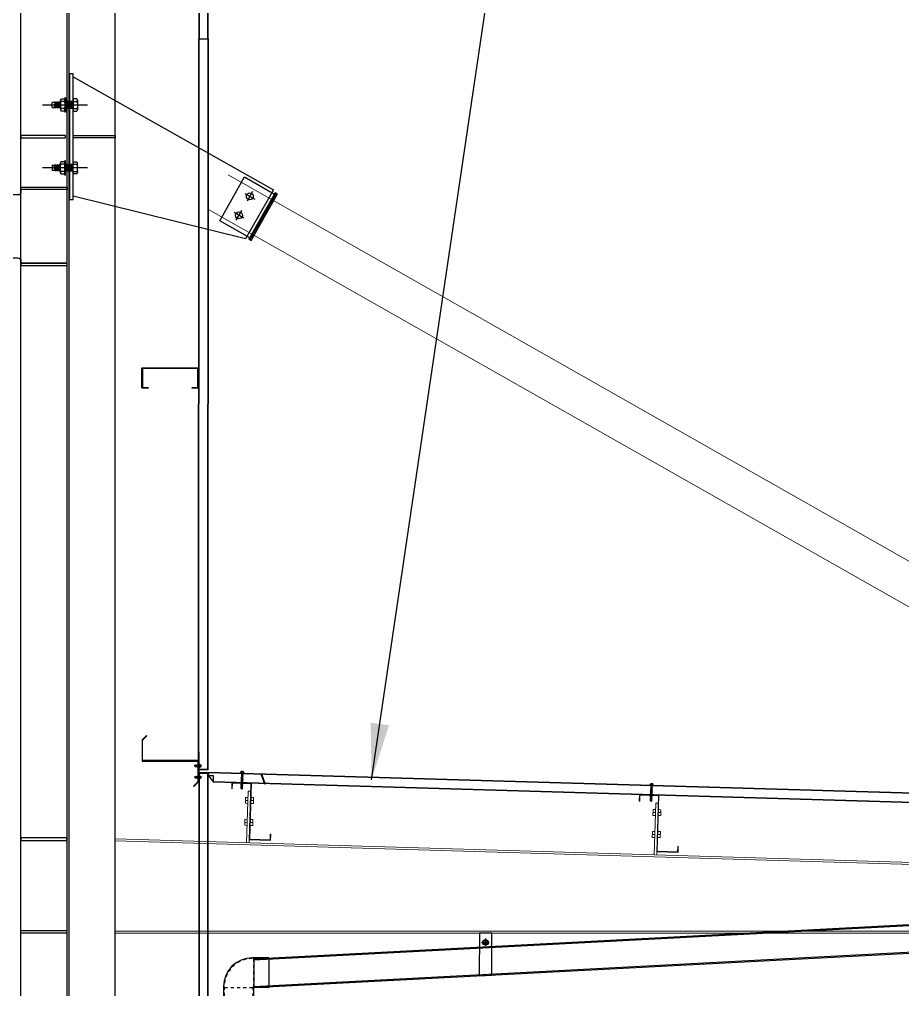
# Model space of a CAD drawing. Header units: inches. Extents: x 315041 to 662841, y -45540 to -35018.
# Drawn here: x 331286.73 to 331314.85, y -36433.68 to -36402.79 of the extents above; entities that cross this region are included whole.
import ezdxf

# ---------------------------------------------------------------- set-up
doc = ezdxf.new("R2010")
doc.units = ezdxf.units.IN
doc.header["$MEASUREMENT"] = 0
doc.linetypes.add('HIDDEN', pattern=[0.375, 0.25, -0.125])
doc.linetypes.add('XKITLINE00', pattern=[0])
for name, color, linetype in [('2NET-VE', 8, 'Continuous'), ('3', 3, 'Continuous'), ('4', 4, 'Continuous'), ('7', 7, 'Continuous'), ('8', 8, 'Continuous'), ('DOWNPOUT', 52, 'Continuous'), ('flashing', 6, 'Continuous'), ('ROOFING', 4, 'Continuous'), ('STRUCTURE', 1, 'Continuous')]:
    doc.layers.add(name, color=color, linetype=linetype)
doc.layers.add('Bolt', color=7, linetype='Continuous', lineweight=0)
doc.layers.add('PART', color=20, linetype='Continuous', lineweight=9)
doc.styles.add('ST1H', font='vnshxh.shx', dxfattribs={"width": 0.7})
doc.dimstyles.new('3', dxfattribs={"dimtxt": 3.5, "dimasz": 1.8, "dimexe": 1, "dimexo": 0, "dimgap": 1, "dimtad": 1, "dimdec": 0, "dimlfac": 3, "dimzin": 0, "dimdsep": 46, "dimtxsty": 'ST1H', "dimblk": 'OBLIQUE', "dimcen": 1, "dimdle": 1, "dimclrd": 8, "dimclre": 8, "dimclrt": 3, "dimadec": 0, "dimazin": 0, "dimtfac": 1, "dimtdec": 0, "dimtix": 1, "dimtofl": 0, "dimtmove": 1, "dimatfit": 3, "dimfxl": 0.18, "dimtolj": 1, "dimtzin": 0, "dimlwd": -1, "dimlwe": -1, "dimarcsym": 1})

# ---------------------------------------------------------------- blocks, each defined once
blk = doc.blocks.new('*U166')
at = {"color": 9, "const_width": 22}
blk.add_lwpolyline([(0, 0), (23.2, 0)], dxfattribs=at)
at = {"layer": '2NET-VE', "color": 8, "linetype": 'Continuous', "ltscale": 0.5}
for p, q in [((0, 10.4), (23.2, 10.4)), ((40, 9.2), (40, 9.2)), ((0, -10.4), (23.2, -10.4)), ((40, -9.2), (40, -9.2))]:
    blk.add_line(p, q, dxfattribs=at)
at = {"layer": '7', "color": 8, "linetype": 'Continuous'}
for p, q in [((38.8, 8), (40.3, 9.6)), ((39.3, -8), (41.2, 8)), ((40.3, 9.6), (41.2, 8)), ((41.2, 8), (42.7, 9.6)), ((41.7, -8), (43.6, 8)), ((42.7, 9.6), (43.6, 8)), ((43.6, 8), (45.1, 9.6)), ((44.2, -8), (46, 8)), ((45.1, 9.6), (46, 8)), ((46, 8), (47.6, 9.6)), ((46.6, -8), (48.5, 8)), ((47.6, 9.6), (48.5, 8)), ((48.5, 8), (50, 9.6)), ((49, -8), (50.9, 8)), ((49, -8), (50.9, 8)), ((50, 9.6), (50.9, 8)), ((50.9, 8), (52.4, 9.6)), ((51.4, -8), (53.3, 8)), ((52.4, 9.6), (53.3, 8)), ((53.3, 8), (54.8, 9.6)), ((53.8, -8), (55.7, 8)), ((53.8, -8), (55.7, 8)), ((53.8, -8), (55.7, 8)), ((54.8, 9.6), (55.7, 8)), ((55.7, 8), (57.2, 9.6)), ((56.2, -8), (58.1, 8)), ((57.2, 9.6), (58.1, 8)), ((63.7, 8), (58.1, 8)), ((63.7, 8), (63.7, -8)), ((39, -8), (38.5, -8)), ((39.3, -8), (38.8, -8)), ((39.3, -8), (40.2, -9.6)), ((40.2, -9.6), (41.7, -8)), ((41.7, -8), (42.6, -9.6)), ((42.6, -9.6), (44.2, -8)), ((44.2, -8), (45.1, -9.6)), ((45.1, -9.6), (46.6, -8)), ((46.6, -8), (47.5, -9.6)), ((47.5, -9.6), (49, -8)), ((49, -8), (49.9, -9.6)), ((49.9, -9.6), (51.4, -8)), ((51.4, -8), (52.3, -9.6)), ((52.3, -9.6), (53.8, -8)), ((53.8, -8), (54.7, -9.6)), ((54.7, -9.6), (56.2, -8)), ((56.2, -8), (63.7, -8))]:
    blk.add_line(p, q, dxfattribs=at)
at = {"layer": '8', "color": 8, "linetype": 'Continuous', "ltscale": 10}
blk.add_line((-43.5, 0), (93.3, 0), dxfattribs=at)
at = {"layer": '8', "color": 8, "linetype": 'Continuous'}
for p, q in [((-12.8, 11), (-12.8, 14.8)), ((-12.8, -14.8), (-12.8, 14.8)), ((-1.2, 18.7), (-11.6, 18.7)), ((-1.7, 11), (-11.1, 11)), ((0, 11), (0, 14.8)), ((0, -14.8), (0, 14.8)), ((23.2, -21.9), (23.2, 21.9)), ((23.2, 21.9), (25.7, 21.9)), ((25.7, -21.9), (25.7, 21.9)), ((25.7, 11), (25.7, 14.8)), ((25.7, -14.8), (25.7, 14.8)), ((26.8, 18.7), (37.3, 18.7)), ((27.4, 11), (36.7, 11)), ((38.5, 11), (38.5, 14.8)), ((38.5, -14.8), (38.5, 14.8)), ((-12.8, -11), (-12.8, -14.8)), ((-11.6, -18.7), (-1.2, -18.7)), ((-1.7, -11), (-11.1, -11)), ((0, -11), (0, -14.8)), ((23.2, -21.9), (25.7, -21.9)), ((25.7, -11), (25.7, -14.8)), ((37.3, -18.7), (26.8, -18.7)), ((27.4, -11), (36.7, -11)), ((38.5, -11), (38.5, -14.8))]:
    blk.add_line(p, q, dxfattribs=at)
for centre, radius, start, end in [((-5.8, 14.8), 6.98, 146.602, 180), ((-7.7, 14.8), 5.12, 180, 228.5476), ((-7.7, 7.1), 5.12, 131.4524, 180), ((-5.1, 14.8), 5.12, 311.4524, 0), ((-5.1, 7.1), 5.12, 0, 48.5476), ((-7, 14.8), 6.98, 0, 33.398), ((32.7, 14.8), 6.98, 146.602, 180), ((30.8, 14.8), 5.12, 180, 228.5476), ((30.8, 7.1), 5.12, 131.4524, 180), ((33.4, 14.8), 5.12, 311.4524, 0), ((33.4, 7.1), 5.12, 0, 48.5476), ((31.5, 14.8), 6.98, 0, 33.398), ((-7.7, -7.1), 5.12, 180, 228.5476), ((-7.7, -14.8), 5.12, 131.4524, 180), ((-5.8, -14.8), 6.98, 180, 213.398), ((-5.1, -7.1), 5.12, 311.4524, 0), ((-5.1, -14.8), 5.12, 0, 48.5476), ((-7, -14.8), 6.98, 326.602, 0), ((30.8, -7.1), 5.12, 180, 228.5476), ((30.8, -14.8), 5.12, 131.4524, 180), ((32.7, -14.8), 6.98, 180, 213.398), ((33.4, -7.1), 5.12, 311.4524, 0), ((33.4, -14.8), 5.12, 0, 48.5476), ((31.5, -14.8), 6.98, 326.602, 0)]:
    blk.add_arc(centre, radius, start, end, dxfattribs=at)
blk = doc.blocks.new('*U167')
at = {"color": 9, "const_width": 22}
blk.add_lwpolyline([(0, 0), (23.2, 0)], dxfattribs=at)
at = {"layer": '2NET-VE', "color": 8, "linetype": 'Continuous', "ltscale": 0.5}
for p, q in [((0, 10.4), (23.2, 10.4)), ((40, 9.2), (40, 9.2)), ((0, -10.4), (23.2, -10.4)), ((40, -9.2), (40, -9.2))]:
    blk.add_line(p, q, dxfattribs=at)
at = {"layer": '7', "color": 8, "linetype": 'Continuous'}
for p, q in [((38.8, 8), (40.3, 9.6)), ((39.3, -8), (41.2, 8)), ((40.3, 9.6), (41.2, 8)), ((41.2, 8), (42.7, 9.6)), ((41.7, -8), (43.6, 8)), ((42.7, 9.6), (43.6, 8)), ((43.6, 8), (45.1, 9.6)), ((44.2, -8), (46, 8)), ((45.1, 9.6), (46, 8)), ((46, 8), (47.6, 9.6)), ((46.6, -8), (48.5, 8)), ((47.6, 9.6), (48.5, 8)), ((48.5, 8), (50, 9.6)), ((49, -8), (50.9, 8)), ((49, -8), (50.9, 8)), ((50, 9.6), (50.9, 8)), ((50.9, 8), (52.4, 9.6)), ((51.4, -8), (53.3, 8)), ((52.4, 9.6), (53.3, 8)), ((53.3, 8), (54.8, 9.6)), ((53.8, -8), (55.7, 8)), ((53.8, -8), (55.7, 8)), ((53.8, -8), (55.7, 8)), ((54.8, 9.6), (55.7, 8)), ((55.7, 8), (57.2, 9.6)), ((56.2, -8), (58.1, 8)), ((57.2, 9.6), (58.1, 8)), ((63.7, 8), (58.1, 8)), ((63.7, 8), (63.7, -8)), ((39, -8), (38.5, -8)), ((39.3, -8), (38.8, -8)), ((39.3, -8), (40.2, -9.6)), ((40.2, -9.6), (41.7, -8)), ((41.7, -8), (42.6, -9.6)), ((42.6, -9.6), (44.2, -8)), ((44.2, -8), (45.1, -9.6)), ((45.1, -9.6), (46.6, -8)), ((46.6, -8), (47.5, -9.6)), ((47.5, -9.6), (49, -8)), ((49, -8), (49.9, -9.6)), ((49.9, -9.6), (51.4, -8)), ((51.4, -8), (52.3, -9.6)), ((52.3, -9.6), (53.8, -8)), ((53.8, -8), (54.7, -9.6)), ((54.7, -9.6), (56.2, -8)), ((56.2, -8), (63.7, -8))]:
    blk.add_line(p, q, dxfattribs=at)
at = {"layer": '8', "color": 8, "linetype": 'Continuous', "ltscale": 10}
blk.add_line((-43.5, 0), (93.3, 0), dxfattribs=at)
at = {"layer": '8', "color": 8, "linetype": 'Continuous'}
for p, q in [((-12.8, 11), (-12.8, 14.8)), ((-12.8, -14.8), (-12.8, 14.8)), ((-1.2, 18.7), (-11.6, 18.7)), ((-1.7, 11), (-11.1, 11)), ((0, 11), (0, 14.8)), ((0, -14.8), (0, 14.8)), ((23.2, -21.9), (23.2, 21.9)), ((23.2, 21.9), (25.7, 21.9)), ((25.7, -21.9), (25.7, 21.9)), ((25.7, 11), (25.7, 14.8)), ((25.7, -14.8), (25.7, 14.8)), ((26.8, 18.7), (37.3, 18.7)), ((27.4, 11), (36.7, 11)), ((38.5, 11), (38.5, 14.8)), ((38.5, -14.8), (38.5, 14.8)), ((-12.8, -11), (-12.8, -14.8)), ((-11.6, -18.7), (-1.2, -18.7)), ((-1.7, -11), (-11.1, -11)), ((0, -11), (0, -14.8)), ((23.2, -21.9), (25.7, -21.9)), ((25.7, -11), (25.7, -14.8)), ((37.3, -18.7), (26.8, -18.7)), ((27.4, -11), (36.7, -11)), ((38.5, -11), (38.5, -14.8))]:
    blk.add_line(p, q, dxfattribs=at)
for centre, radius, start, end in [((-5.8, 14.8), 6.98, 146.602, 180), ((-7.7, 14.8), 5.12, 180, 228.5476), ((-7.7, 7.1), 5.12, 131.4524, 180), ((-5.1, 14.8), 5.12, 311.4524, 0), ((-5.1, 7.1), 5.12, 0, 48.5476), ((-7, 14.8), 6.98, 0, 33.398), ((32.7, 14.8), 6.98, 146.602, 180), ((30.8, 14.8), 5.12, 180, 228.5476), ((30.8, 7.1), 5.12, 131.4524, 180), ((33.4, 14.8), 5.12, 311.4524, 0), ((33.4, 7.1), 5.12, 0, 48.5476), ((31.5, 14.8), 6.98, 0, 33.398), ((-7.7, -7.1), 5.12, 180, 228.5476), ((-7.7, -14.8), 5.12, 131.4524, 180), ((-5.8, -14.8), 6.98, 180, 213.398), ((-5.1, -7.1), 5.12, 311.4524, 0), ((-5.1, -14.8), 5.12, 0, 48.5476), ((-7, -14.8), 6.98, 326.602, 0), ((30.8, -7.1), 5.12, 180, 228.5476), ((30.8, -14.8), 5.12, 131.4524, 180), ((32.7, -14.8), 6.98, 180, 213.398), ((33.4, -7.1), 5.12, 311.4524, 0), ((33.4, -14.8), 5.12, 0, 48.5476), ((31.5, -14.8), 6.98, 326.602, 0)]:
    blk.add_arc(centre, radius, start, end, dxfattribs=at)
blk = doc.blocks.new('11')
at = {"color": 9, "linetype": 'XKITLINE00', "lineweight": 0}
for p, q in [((1478.094, 219.129), (1508.937, 236.631)), ((1478.721, 218.025), (1509.564, 235.526)), ((1477.807, 219.272), (1476.663, 218.622)), ((1476.986, 218.691), (1477.943, 219.234)), ((1477.856, 219.185), (1477.807, 219.272)), ((1477.988, 219.317), (1477.918, 219.277)), ((1477.918, 219.277), (1478.757, 217.799)), ((1477.988, 219.317), (1478.827, 217.838)), ((1477.514, 218.572), (1477.601, 218.722)), ((1477.601, 218.722), (1477.775, 218.721)), ((1476.663, 218.622), (1475.169, 214.476)), ((1477.776, 217.3), (1476.986, 218.691)), ((1477.599, 218.422), (1477.514, 218.572)), ((1477.772, 218.421), (1477.599, 218.422)), ((1477.86, 218.57), (1477.772, 218.421)), ((1477.775, 218.721), (1477.86, 218.57)), ((1477.859, 217.964), (1477.947, 218.113)), ((1477.947, 218.113), (1478.12, 218.112)), ((1478.12, 218.112), (1478.206, 217.961)), ((1477.776, 217.3), (1478.733, 217.842)), ((1477.945, 217.813), (1477.859, 217.964)), ((1478.118, 217.812), (1477.945, 217.813)), ((1478.206, 217.961), (1478.118, 217.812)), ((1478.695, 217.706), (1478.646, 217.793)), ((1478.827, 217.838), (1478.757, 217.799)), ((1478.965, 214.588), (1478.695, 217.706)), ((1508.218, 216.982), (1508.298, 216.984)), ((1508.298, 216.984), (1508.347, 215.335)), ((1495.223, 216.597), (1495.303, 216.6)), ((1495.303, 216.6), (1495.352, 214.95)), ((1475.822, 216.275), (1478.811, 216.36)), ((1475.822, 216.275), (1475.824, 216.215)), ((1475.824, 216.215), (1478.813, 216.3)), ((1475.824, 216.214), (1476.985, 216.247)), ((1476.985, 216.248), (1477.045, 216.25)), ((1477.044, 214.531), (1476.985, 216.248)), ((1477.045, 216.249), (1478.813, 216.3)), ((1477.045, 216.25), (1477.104, 214.533)), ((1478.813, 216.3), (1478.811, 216.36)), ((1482.229, 216.212), (1482.309, 216.215)), ((1482.309, 216.215), (1482.358, 214.565)), ((1464.987, 215.702), (1465.067, 215.704)), ((1465.067, 215.704), (1465.115, 214.055)), ((1469.14, 215.825), (1469.06, 215.822)), ((1469.06, 215.822), (1469.109, 214.173)), ((1461.748, 213.955), (1512.539, 215.459)), ((1512.539, 215.399), (1461.749, 213.895)), ((1508.267, 215.333), (1508.264, 215.433)), ((1512.539, 215.459), (1512.539, 212.455)), ((1495.272, 214.948), (1495.269, 215.048)), ((1475.065, 214.473), (1479.064, 214.591)), ((1475.065, 214.473), (1475.069, 214.353)), ((1475.069, 214.353), (1479.067, 214.471)), ((1477.104, 214.533), (1477.044, 214.531)), ((1479.064, 214.591), (1479.067, 214.471)), ((1482.278, 214.563), (1482.275, 214.663)), ((1465.036, 214.052), (1465.033, 214.152)), ((1469.189, 214.175), (1469.186, 214.275)), ((1477.104, 214.315), (1477.044, 214.315)), ((1477.044, 214.315), (1477.044, 212.535)), ((1477.104, 214.315), (1477.104, 212.535)), ((1461.669, 212.455), (1461.669, 213.955)), ((1461.749, 212.455), (1461.749, 213.955)), ((1460.019, 213.198), (1460.019, 213.118)), ((1461.569, 213.198), (1461.669, 213.198)), ((1460.019, 213.118), (1461.669, 213.118)), ((1477.104, 212.535), (1477.044, 212.535)), ((1461.749, 212.515), (1512.539, 212.515)), ((1512.539, 212.455), (1461.749, 212.455))]:
    blk.add_line(p, q, dxfattribs=at)
at = {"color": 8}
for p, q in [((1461.669, 213.955), (1461.749, 213.955)), ((1461.749, 213.895), (1461.748, 213.955)), ((1461.669, 212.455), (1461.749, 212.455)), ((1461.749, 212.455), (1461.749, 212.515))]:
    blk.add_line(p, q, dxfattribs=at)
at = {"layer": 'Bolt', "linetype": 'XKITLINE00', "lineweight": 0}
for p, q in [((1508.129, 216.774), (1508.209, 216.777)), ((1508.134, 216.584), (1508.129, 216.774)), ((1508.132, 216.679), (1508.212, 216.682)), ((1508.134, 216.584), (1508.214, 216.587)), ((1508.304, 216.78), (1508.384, 216.782)), ((1508.307, 216.685), (1508.387, 216.687)), ((1508.309, 216.59), (1508.389, 216.592)), ((1508.384, 216.782), (1508.389, 216.592)), ((1495.135, 216.389), (1495.214, 216.392)), ((1495.14, 216.2), (1495.135, 216.389)), ((1495.137, 216.295), (1495.217, 216.297)), ((1495.309, 216.395), (1495.389, 216.397)), ((1495.312, 216.3), (1495.392, 216.302)), ((1495.389, 216.397), (1495.395, 216.207)), ((1482.14, 216.005), (1482.22, 216.007)), ((1482.146, 215.815), (1482.14, 216.005)), ((1482.315, 216.01), (1482.395, 216.012)), ((1482.395, 216.012), (1482.401, 215.822)), ((1495.14, 216.2), (1495.22, 216.202)), ((1495.315, 216.205), (1495.395, 216.207)), ((1508.15, 216.075), (1508.23, 216.077)), ((1508.155, 215.885), (1508.15, 216.075)), ((1508.152, 215.98), (1508.232, 215.982)), ((1508.324, 216.08), (1508.404, 216.082)), ((1508.327, 215.985), (1508.407, 215.987)), ((1508.404, 216.082), (1508.41, 215.892)), ((1482.143, 215.91), (1482.223, 215.912)), ((1482.146, 215.815), (1482.226, 215.817)), ((1482.318, 215.915), (1482.398, 215.917)), ((1482.321, 215.82), (1482.401, 215.822)), ((1495.155, 215.69), (1495.235, 215.692)), ((1495.161, 215.5), (1495.155, 215.69)), ((1495.33, 215.695), (1495.41, 215.697)), ((1495.41, 215.697), (1495.416, 215.507)), ((1508.155, 215.885), (1508.235, 215.887)), ((1508.33, 215.89), (1508.41, 215.892)), ((1464.898, 215.494), (1464.978, 215.496)), ((1464.903, 215.304), (1464.898, 215.494)), ((1464.901, 215.399), (1464.981, 215.401)), ((1465.073, 215.499), (1465.153, 215.502)), ((1465.076, 215.404), (1465.155, 215.407)), ((1465.153, 215.502), (1465.158, 215.312)), ((1468.986, 215.615), (1469.066, 215.617)), ((1468.992, 215.425), (1468.986, 215.615)), ((1468.989, 215.52), (1469.069, 215.522)), ((1469.072, 215.428), (1468.992, 215.425)), ((1469.241, 215.623), (1469.161, 215.62)), ((1469.164, 215.525), (1469.244, 215.528)), ((1469.167, 215.43), (1469.247, 215.433)), ((1469.247, 215.433), (1469.241, 215.623)), ((1495.158, 215.595), (1495.238, 215.597)), ((1495.161, 215.5), (1495.241, 215.502)), ((1495.333, 215.6), (1495.413, 215.602)), ((1495.336, 215.505), (1495.416, 215.507)), ((1464.903, 215.304), (1464.983, 215.306)), ((1465.078, 215.309), (1465.158, 215.312)), ((1482.161, 215.305), (1482.241, 215.307)), ((1482.167, 215.115), (1482.161, 215.305)), ((1482.164, 215.21), (1482.244, 215.212)), ((1482.167, 215.115), (1482.247, 215.117)), ((1482.336, 215.31), (1482.416, 215.313)), ((1482.339, 215.215), (1482.419, 215.218)), ((1482.341, 215.12), (1482.421, 215.123)), ((1482.416, 215.313), (1482.421, 215.123)), ((1464.919, 214.794), (1464.998, 214.797)), ((1464.924, 214.604), (1464.919, 214.794)), ((1464.921, 214.699), (1465.001, 214.702)), ((1465.093, 214.799), (1465.173, 214.802)), ((1465.096, 214.705), (1465.176, 214.707)), ((1465.173, 214.802), (1465.179, 214.612)), ((1469.007, 214.915), (1469.087, 214.918)), ((1469.012, 214.725), (1469.007, 214.915)), ((1469.01, 214.82), (1469.089, 214.823)), ((1469.092, 214.728), (1469.012, 214.725)), ((1469.262, 214.923), (1469.182, 214.921)), ((1469.184, 214.826), (1469.264, 214.828)), ((1469.187, 214.731), (1469.267, 214.733)), ((1469.267, 214.733), (1469.262, 214.923)), ((1464.924, 214.604), (1465.004, 214.607)), ((1465.099, 214.61), (1465.179, 214.612)), ((1476.211, 214.637), (1475.911, 214.628)), ((1475.911, 214.628), (1475.915, 214.498)), ((1476.065, 214.502), (1476.061, 214.632)), ((1476.215, 214.507), (1476.211, 214.637)), ((1478.21, 214.696), (1477.91, 214.687)), ((1477.91, 214.687), (1477.914, 214.557)), ((1477.968, 214.435), (1477.968, 214.439)), ((1478.064, 214.561), (1478.06, 214.691)), ((1478.168, 214.441), (1478.167, 214.444)), ((1478.214, 214.566), (1478.21, 214.696)), ((1475.924, 214.185), (1475.92, 214.315)), ((1476.224, 214.194), (1475.924, 214.185)), ((1476.178, 214.383), (1475.959, 214.376)), ((1475.969, 214.376), (1475.968, 214.379)), ((1476.074, 214.189), (1476.07, 214.319)), ((1476.168, 214.382), (1476.168, 214.385)), ((1476.173, 214.382), (1476.178, 214.383)), ((1476.22, 214.324), (1476.224, 214.194)), ((1477.923, 214.244), (1477.919, 214.374)), ((1478.223, 214.253), (1477.923, 214.244)), ((1478.073, 214.248), (1478.069, 214.378)), ((1478.219, 214.383), (1478.223, 214.253)), ((1460.414, 213.293), (1460.224, 213.293)), ((1460.224, 213.293), (1460.224, 213.213)), ((1460.319, 213.213), (1460.319, 213.293)), ((1460.414, 213.213), (1460.414, 213.293)), ((1461.114, 213.293), (1460.924, 213.293)), ((1460.924, 213.293), (1460.924, 213.213)), ((1461.019, 213.213), (1461.019, 213.293)), ((1461.114, 213.213), (1461.114, 213.293)), ((1460.224, 213.038), (1460.224, 213.118)), ((1460.414, 213.038), (1460.224, 213.038)), ((1460.319, 213.038), (1460.319, 213.118)), ((1460.414, 213.118), (1460.414, 213.038)), ((1460.924, 213.038), (1460.924, 213.118)), ((1461.114, 213.038), (1460.924, 213.038)), ((1461.019, 213.038), (1461.019, 213.118)), ((1461.114, 213.118), (1461.114, 213.038))]:
    blk.add_line(p, q, dxfattribs=at)
at = {"layer": 'PART', "color": 94, "linetype": 'XKITLINE00', "lineweight": 0}
for points in [[(1507.584, 215.412), (1507.578, 215.612), (1507.593, 215.613), (1507.598, 215.428), (1508.248, 215.447), (1508.195, 217.231), (1508.815, 217.25), (1508.821, 217.05), (1508.806, 217.049), (1508.801, 217.234), (1508.211, 217.217), (1508.264, 215.433)], [(1494.584, 215.228), (1494.599, 215.228), (1494.604, 215.043), (1495.254, 215.062), (1495.201, 216.847), (1495.821, 216.865), (1495.827, 216.665), (1495.812, 216.665), (1495.806, 216.849), (1495.216, 216.832), (1495.269, 215.048), (1494.59, 215.028)], [(1481.595, 214.643), (1481.589, 214.843), (1481.604, 214.843), (1481.61, 214.658), (1482.26, 214.678), (1482.207, 216.462), (1482.826, 216.48), (1482.832, 216.28), (1482.817, 216.28), (1482.812, 216.465), (1482.222, 216.447), (1482.275, 214.663)], [(1464.353, 214.132), (1464.347, 214.332), (1464.362, 214.333), (1464.367, 214.148), (1465.017, 214.167), (1464.964, 215.951), (1465.584, 215.969), (1465.59, 215.77), (1465.575, 215.769), (1465.569, 215.954), (1464.98, 215.937), (1465.033, 214.152)], [(1469.845, 214.495), (1469.86, 214.495), (1469.865, 214.295), (1469.186, 214.275), (1469.133, 216.06), (1468.543, 216.042), (1468.549, 215.857), (1468.534, 215.857), (1468.528, 216.057), (1469.147, 216.075), (1469.2, 214.291), (1469.85, 214.31)], [(1461.554, 213.803), (1461.369, 213.803), (1461.369, 213.818), (1461.569, 213.818), (1461.569, 213.198), (1459.784, 213.198), (1459.784, 212.548), (1459.969, 212.548), (1459.969, 212.533), (1459.769, 212.533), (1459.769, 213.213), (1461.554, 213.213)]]:
    blk.add_lwpolyline(points, close=True, dxfattribs=at)
blk = doc.blocks.new('A$C26A6701F')
at = {"layer": 'STRUCTURE', "color": 1, "linetype": 'Continuous'}
for p, q in [((0, 17.2), (1.3, 17.5)), ((0, 17.1), (0, 17.2)), ((0, 17.2), (4, 17.2)), ((4, 17.1), (0, 17.1)), ((3.9, 16.7), (0.1, 16.7)), ((0.4, 17.8), (3.6, 17.8)), ((0.4, 17.6), (1.2, 17.6)), ((0.9, 17.8), (0.9, 18.8)), ((1, 17.8), (1, 18.6)), ((1.1, 18.9), (2.9, 18.9)), ((1.2, 16.7), (1.1, 16.7)), ((1.1, 16.7), (1.4, 16.6)), ((1.1, 16.7), (1.4, 16.7)), ((1.1, 16.2), (2.9, 16.5)), ((1.4, 16.4), (1.1, 16.2)), ((1.1, 16.2), (1.4, 16.1)), ((1.1, 15.7), (2.9, 16)), ((1.4, 15.9), (1.1, 15.7)), ((1.1, 15.7), (1.4, 15.6)), ((1.4, 15.5), (1.1, 15.2)), ((1.1, 15.2), (2.9, 15.5)), ((1.1, 15.2), (1.4, 15.1)), ((1.4, 15), (1.1, 14.8)), ((1.1, 14.8), (2.9, 15)), ((1.1, 14.8), (1.4, 14.7)), ((1.1, 14.3), (2.9, 14.6)), ((1.4, 14.5), (1.1, 14.3)), ((1.1, 14.3), (1.4, 14.2)), ((1.1, 13.8), (2.9, 14.1)), ((1.4, 14), (1.1, 13.8)), ((1.1, 13.8), (1.4, 13.7)), ((1.4, 13.6), (1.1, 13.3)), ((1.1, 13.3), (2.9, 13.6)), ((1.1, 13.3), (1.4, 13.2)), ((1.1, 12.9), (2.9, 13.2)), ((1.4, 13.1), (1.1, 12.9)), ((1.1, 12.9), (1.4, 12.8)), ((1.1, 12.4), (2.9, 12.7)), ((1.4, 12.6), (1.1, 12.4)), ((1.1, 12.4), (1.4, 12.3)), ((1.1, 11.9), (2.9, 12.2)), ((1.4, 12.1), (1.1, 11.9)), ((1.1, 11.9), (1.4, 11.8)), ((1.4, 11.7), (1.1, 11.5)), ((1.1, 11.5), (2.9, 11.7)), ((1.1, 11.5), (1.4, 11.3)), ((1.1, 11), (2.9, 11.3)), ((1.4, 11.2), (1.1, 11)), ((1.1, 11), (1.3, 10.9)), ((1.1, 10.5), (2.9, 10.8)), ((1.4, 10.7), (1.1, 10.5)), ((1.1, 10.5), (1.3, 10.4)), ((1.1, 10), (2.9, 10.3)), ((1.2, 17.6), (2.8, 17.6)), ((1.3, 17.5), (1.3, 17.6)), ((1.3, 17.5), (2.7, 17.5)), ((1.3, 10.7), (1.3, 10.9)), ((1.3, 10.4), (2.7, 10.6)), ((2.7, 10.4), (1.3, 10.2)), ((1.3, 10.2), (1.3, 10.4)), ((1.4, 16.6), (2.4, 16.7)), ((2.7, 16.6), (1.4, 16.4)), ((1.4, 16.4), (1.4, 16.6)), ((1.4, 16.1), (2.7, 16.3)), ((2.7, 16.1), (1.4, 15.9)), ((1.4, 15.9), (1.4, 16.1)), ((1.4, 15.6), (2.7, 15.8)), ((2.7, 15.6), (1.4, 15.5)), ((1.4, 15.5), (1.4, 15.6)), ((1.4, 15.1), (2.7, 15.3)), ((2.7, 15.2), (1.4, 15)), ((1.4, 15), (1.4, 15.1)), ((1.4, 14.7), (2.7, 14.9)), ((2.7, 14.7), (1.4, 14.5)), ((1.4, 14.5), (1.4, 14.7)), ((1.4, 14.2), (2.7, 14.4)), ((2.7, 14.2), (1.4, 14)), ((1.4, 14), (1.4, 14.2)), ((1.4, 13.7), (2.7, 13.9)), ((2.7, 13.7), (1.4, 13.6)), ((1.4, 13.6), (1.4, 13.7)), ((1.4, 13.2), (2.7, 13.4)), ((2.7, 13.3), (1.4, 13.1)), ((1.4, 13.2), (1.4, 13.1)), ((1.4, 12.8), (2.7, 13)), ((2.7, 12.8), (1.4, 12.6)), ((1.4, 12.6), (1.4, 12.8)), ((1.4, 12.3), (2.7, 12.5)), ((2.7, 12.3), (1.4, 12.1)), ((1.4, 12.1), (1.4, 12.3)), ((1.4, 11.8), (2.7, 12)), ((2.7, 11.8), (1.4, 11.7)), ((1.4, 11.7), (1.4, 11.8)), ((1.4, 11.3), (2.7, 11.5)), ((2.7, 11.4), (1.4, 11.2)), ((1.4, 11.2), (1.4, 11.3)), ((1.3, 10.9), (2.7, 11.1)), ((2.7, 10.9), (1.4, 10.7)), ((1.9, 18.6), (2, 17.8)), ((2, 17.8), (2.1, 18.6)), ((2.7, 17.5), (2.7, 17.6)), ((2.7, 17.5), (4, 17.2)), ((2.7, 16.6), (2.7, 16.7)), ((2.7, 16.6), (2.9, 16.5)), ((2.7, 16.3), (2.9, 16.5)), ((2.7, 16.1), (2.7, 16.3)), ((2.7, 16.1), (2.9, 16)), ((2.7, 15.8), (2.9, 16)), ((2.7, 15.6), (2.7, 15.8)), ((2.7, 15.6), (2.9, 15.5)), ((2.7, 15.3), (2.9, 15.5)), ((2.7, 15.2), (2.7, 15.3)), ((2.7, 15.2), (2.9, 15)), ((2.7, 14.9), (2.9, 15)), ((2.7, 14.7), (2.7, 14.9)), ((2.7, 14.7), (2.9, 14.6)), ((2.7, 14.4), (2.9, 14.6)), ((2.7, 14.2), (2.7, 14.4)), ((2.7, 14.2), (2.9, 14.1)), ((2.7, 13.9), (2.9, 14.1)), ((2.7, 13.7), (2.7, 13.9)), ((2.7, 13.7), (2.9, 13.6)), ((2.7, 13.4), (2.9, 13.6)), ((2.7, 13.4), (2.7, 13.3)), ((2.7, 13.3), (2.9, 13.2)), ((2.7, 13), (2.9, 13.2)), ((2.7, 12.8), (2.7, 13)), ((2.7, 12.8), (2.9, 12.7)), ((2.7, 12.5), (2.9, 12.7)), ((2.7, 12.3), (2.7, 12.5)), ((2.7, 12.3), (2.9, 12.2)), ((2.7, 12), (2.9, 12.2)), ((2.7, 11.8), (2.7, 12)), ((2.7, 11.8), (2.9, 11.7)), ((2.7, 11.5), (2.9, 11.7)), ((2.7, 11.4), (2.7, 11.5)), ((2.7, 11.4), (2.9, 11.3)), ((2.7, 11.1), (2.9, 11.3)), ((2.7, 10.9), (2.7, 11.1)), ((2.7, 10.9), (2.9, 10.8)), ((2.7, 10.6), (2.9, 10.8)), ((2.7, 10.4), (2.7, 10.6)), ((2.7, 10.4), (2.9, 10.3)), ((2.7, 10.1), (2.9, 10.3)), ((2.8, 17.6), (3.6, 17.6)), ((3, 18.6), (3, 17.8)), ((3.1, 17.8), (3.1, 18.8)), ((4, 17.2), (4, 17.1)), ((1, 6.2), (2.8, 6.5)), ((1.3, 6.4), (1, 6.2)), ((1, 6.2), (1.3, 6.1)), ((1.3, 6), (1, 5.8)), ((1, 5.8), (2.8, 6)), ((1, 5.8), (1.3, 5.6)), ((1, 5.3), (2.8, 5.6)), ((1.3, 5.5), (1, 5.3)), ((1, 5.3), (1.3, 5.2)), ((1, 4.8), (2.8, 5.1)), ((1.3, 5), (1, 4.8)), ((1, 4.8), (1.3, 4.7)), ((1, 4.3), (2.8, 4.6)), ((1.3, 4.5), (1, 4.3)), ((1, 4.3), (1.3, 4.2)), ((1.3, 4.1), (1, 3.9)), ((1, 3.9), (2.8, 4.1)), ((1, 3.9), (1.3, 3.8)), ((1.3, 3.6), (1, 3.4)), ((1, 3.4), (2.3, 3.6)), ((1, 3.4), (1.3, 3.3)), ((1.3, 10.2), (1.1, 10)), ((1.1, 10), (1.3, 9.9)), ((1.3, 9.8), (1.1, 9.6)), ((1.1, 9.6), (2.9, 9.8)), ((1.1, 9.6), (1.3, 9.4)), ((1.1, 9.1), (2.8, 9.4)), ((1.3, 9.3), (1.1, 9.1)), ((1.1, 9.1), (1.3, 9)), ((1.1, 8.6), (2.8, 8.9)), ((1.3, 8.8), (1.1, 8.6)), ((1.1, 8.6), (1.3, 8.5)), ((1.1, 8.1), (2.8, 8.4)), ((1.3, 8.3), (1.1, 8.1)), ((1.1, 8.1), (1.3, 8)), ((1.3, 7.9), (1.1, 7.7)), ((1.1, 7.7), (2.8, 7.9)), ((1.1, 7.7), (1.3, 7.5)), ((1.1, 7.2), (2.8, 7.5)), ((1.3, 7.4), (1.1, 7.2)), ((1.1, 7.2), (1.3, 7.1)), ((1.1, 6.7), (2.8, 7)), ((1.3, 6.9), (1.1, 6.7)), ((1.1, 6.7), (1.3, 6.6)), ((1.3, 9.9), (2.7, 10.1)), ((2.7, 9.9), (1.3, 9.8)), ((1.3, 9.9), (1.3, 9.8)), ((1.3, 9.4), (2.7, 9.6)), ((2.6, 9.5), (1.3, 9.3)), ((1.3, 9.3), (1.3, 9.4)), ((1.3, 9), (2.7, 9.2)), ((2.6, 9), (1.3, 8.8)), ((1.3, 8.8), (1.3, 9)), ((1.3, 8.5), (2.7, 8.7)), ((2.6, 8.5), (1.3, 8.3)), ((1.3, 8.3), (1.3, 8.5)), ((1.3, 8), (2.7, 8.2)), ((2.6, 8), (1.3, 7.9)), ((1.3, 7.9), (1.3, 8)), ((1.3, 7.5), (2.7, 7.7)), ((2.6, 7.6), (1.3, 7.4)), ((1.3, 7.4), (1.3, 7.5)), ((1.3, 7.1), (2.7, 7.3)), ((2.6, 7.1), (1.3, 6.9)), ((1.3, 6.9), (1.3, 7.1)), ((1.3, 6.6), (2.7, 6.8)), ((2.6, 6.6), (1.3, 6.4)), ((1.3, 6.4), (1.3, 6.6)), ((1.3, 6.1), (2.6, 6.3)), ((2.6, 6.1), (1.3, 6)), ((1.3, 6), (1.3, 6.1)), ((1.3, 5.6), (2.6, 5.8)), ((2.6, 5.7), (1.3, 5.5)), ((1.3, 5.5), (1.3, 5.6)), ((1.3, 5.2), (2.6, 5.4)), ((2.6, 5.2), (1.3, 5)), ((1.3, 5), (1.3, 5.2)), ((1.3, 4.7), (2.6, 4.9)), ((2.6, 4.7), (1.3, 4.5)), ((1.3, 4.5), (1.3, 4.7)), ((1.3, 4.2), (2.6, 4.4)), ((2.6, 4.3), (1.3, 4.1)), ((1.3, 4.1), (1.3, 4.2)), ((1.3, 3.8), (2.6, 3.9)), ((1.3, 3.6), (1.3, 3.8)), ((2.3, 3.7), (1.3, 3.6)), ((1.3, 3.3), (2.2, 3.4)), ((1.3, 0.6), (1.3, 3.3)), ((1.3, 0.6), (1.4, 0.8)), ((1.3, 0.6), (1.9, 0)), ((1.7, 0.8), (2, 0)), ((2, 0), (2.6, 0.6)), ((2, 0.1), (2.3, 0.6)), ((2.4, 1), (2.6, 3.7)), ((2.6, 3.8), (2.5, 3.8)), ((2.5, 3.6), (2.8, 3.7)), ((2.5, 3.5), (2.6, 3.5)), ((2.6, 9.5), (2.7, 9.6)), ((2.6, 9.5), (2.8, 9.4)), ((2.6, 9), (2.6, 9.2)), ((2.6, 9), (2.8, 8.9)), ((2.6, 8.5), (2.6, 8.7)), ((2.6, 8.5), (2.8, 8.4)), ((2.6, 8), (2.6, 8.2)), ((2.6, 8), (2.8, 7.9)), ((2.6, 7.6), (2.6, 7.7)), ((2.6, 7.6), (2.8, 7.5)), ((2.6, 7.1), (2.6, 7.3)), ((2.6, 7.1), (2.8, 7)), ((2.6, 6.6), (2.6, 6.8)), ((2.6, 6.6), (2.8, 6.5)), ((2.6, 6.3), (2.8, 6.5)), ((2.6, 6.1), (2.6, 6.3)), ((2.6, 6.1), (2.8, 6)), ((2.6, 5.8), (2.8, 6)), ((2.6, 5.7), (2.6, 5.8)), ((2.6, 5.7), (2.8, 5.6)), ((2.6, 5.4), (2.8, 5.6)), ((2.6, 5.2), (2.6, 5.4)), ((2.6, 5.2), (2.8, 5.1)), ((2.6, 4.9), (2.8, 5.1)), ((2.6, 4.7), (2.6, 4.9)), ((2.6, 4.7), (2.8, 4.6)), ((2.6, 4.4), (2.8, 4.6)), ((2.6, 4.3), (2.6, 4.4)), ((2.8, 4.1), (2.6, 4.3)), ((2.6, 3.9), (2.8, 4.1)), ((2.6, 3.8), (2.6, 3.9)), ((2.8, 3.7), (2.6, 3.8)), ((2.6, 3.5), (2.8, 3.7)), ((2.6, 0.6), (2.6, 3.5)), ((2.7, 10.1), (2.7, 9.9)), ((2.7, 9.9), (2.9, 9.8)), ((2.7, 9.6), (2.9, 9.8)), ((2.7, 9.2), (2.8, 9.4)), ((2.7, 8.7), (2.8, 8.9)), ((2.7, 8.2), (2.8, 8.4)), ((2.7, 7.7), (2.8, 7.9)), ((2.7, 7.3), (2.8, 7.5)), ((2.7, 6.8), (2.8, 7))]:
    blk.add_line(p, q, dxfattribs=at)
for centre, major_axis, ratio, start_param, end_param in [((-1.1, 16.7), (-0.822, 0.822), 1, 3.915086, 4.236522), ((0.4, 17.7), (0.0956, 0.0956), 1, 0.954633, 3.757756), ((1.1, 18.8), (-0.0943, 0.0943), 1, -0.785398, 0.785398), ((1.5, 18), (0.508, 0.508), 1, 0.131933, 1.438864), ((2.5, 18), (0.508, 0.508), 1, 0.131933, 1.438864), ((2.9, 18.8), (-0.0943, 0.0943), 1, 3.926991, 5.497787), ((3.6, 17.7), (-0.1, 0.1), 1, 2.701137, 5.152845), ((5.1, 16.7), (-1.15, 0.17), 0.90746, -0.177273, 0.177273), ((1.5, 0.7), (0.111, 0.111), 1, 6.085329, 8.011019), ((1.9, 0.1), (0.0625, 0.0625), 1, 3.247504, 4.535451), ((1.8, 3.7), (0.363, 0.363), 1, 4.808661, 5.407478), ((2.4, 3.7), (0.0836, 0.0836), 1, 5.766736, 8.502032), ((1.8, 1), (0.416, 0.416), 1, 4.859665, 5.449971)]:
    blk.add_ellipse(centre, major_axis=major_axis, ratio=ratio, start_param=start_param, end_param=end_param, dxfattribs=at)
blk = doc.blocks.new('Short_Self_drilling')
at = {"layer": 'STRUCTURE', "color": 1, "linetype": 'Continuous'}
for p, q in [((6.4, 1.7), (-6.4, 1.7)), ((5.1, 3.8), (-5.1, 3.8)), ((-2.6, 2.9), (-5.1, 2.9)), ((-3.4, 3.8), (-3.4, 6.8)), ((3, 7.2), (-3, 7.2)), ((2.6, 2.9), (-2.6, 2.9)), ((-2.1, 2.8), (-2.1, 2.9)), ((6.3, 0), (0, 0)), ((2.2, 2.8), (2.2, 2.9)), ((2.2, -0.5), (2.2, 0)), ((5.1, 2.9), (2.6, 2.9)), ((3.4, 3.8), (3.4, 6.8)), ((3, -1.2), (-2.7, -0.2)), ((3, -2.7), (-2.7, -1.8)), ((3, -4.2), (-2.7, -3.3)), ((3, -5.8), (-2.7, -4.8)), ((3, -7.3), (-2.7, -6.3)), ((-1.9, -8), (-2.7, -7.9)), ((-2.1, -1.4), (-2.1, -0.9)), ((-2.1, -2.9), (-2.1, -2.4)), ((-2.1, -4.4), (-2.1, -3.9)), ((-2.1, -6), (-2.1, -5.4)), ((-2.1, -7.5), (-2.1, -7)), ((-2.1, -12.3), (-2.1, -8.5)), ((3, -8.8), (-1.1, -8.1)), ((2.1, -12.3), (2.1, -9.1)), ((2.2, -2), (2.2, -1.5)), ((2.2, -3.6), (2.2, -3)), ((2.2, -5.1), (2.2, -4.6)), ((2.2, -6.6), (2.2, -6.1)), ((2.2, -8.1), (2.2, -7.6))]:
    blk.add_line(p, q, dxfattribs=at)
blk.add_lwpolyline([(6.4, 1.3), (6.4, 1.7), (2.1, 2.8), (-2.1, 2.8), (-6.4, 1.7), (-6.4, 1.3)], close=True, dxfattribs=at)
for points in [[(-6.4, 1.3, -0.088869), (-6.3, 0), (0, 0)], [(-0.1, 3.8), (-0.3, 6.2, 0.338878), (-3.1, 6.2), (-3.3, 3.8)], [(3.3, 3.8), (3.1, 6.2, 0.338878), (0.3, 6.2), (0.1, 3.8)], [(2.1, -12.3), (0.2, -14.2, -0.333596), (-0.2, -14.2), (-2.1, -12.3)], [(-0.1, -14), (-1, -12.2, -0.148657), (-1.4, -11.2), (-2, -7.7, -0.815006), (-1.2, -7.8, 0.150833), (-0.8, -8.7)], [(2.1, -12.3), (1.7, -11.7, 0.52242), (0.9, -11.7), (-0.2, -14.2)]]:
    blk.add_lwpolyline(points, format="xyb", dxfattribs=at)
for points in [[(3, -1.2), (2.2, -1.5), (-2.1, -0.8), (-2.7, -0.2), (-2.4, 0)], [(3, -2.7), (2.2, -3), (-2.1, -2.4), (-2.7, -1.8), (-2.1, -1.4), (2.2, -2), (3, -2.7)], [(3, -4.2), (2.2, -4.6), (-2.1, -3.9), (-2.7, -3.3), (-2.1, -2.9), (2.2, -3.6), (3, -4.2)], [(3, -5.8), (2.2, -6.1), (-2.1, -5.4), (-2.7, -4.8), (-2.1, -4.4), (2.2, -5.1), (3, -5.8)], [(3, -7.3), (2.2, -7.6), (-2.1, -7), (-2.7, -6.3), (-2.1, -6), (2.2, -6.6), (3, -7.3)], [(-1.8, -8.5), (-2.1, -8.5), (-2.7, -7.9), (-2.1, -7.5), (-1.8, -7.5)], [(-1.3, -7.6), (2.2, -8.1), (3, -8.8)], [(-1.2, 0), (2.2, -0.5), (3, -1.2)], [(3, -8.8), (2.2, -9.1), (-0.8, -8.7)]]:
    blk.add_lwpolyline(points, dxfattribs=at)
for centre, radius, start, end in [((-5, 3.3), 0.455, 109.7949, 250.2674), ((-3, 6.8), 0.429, 90.0311, 180.0311), ((3, 6.8), 0.429, 0.0311, 90.0311), ((5.1, 3.3), 0.435, 279.7276, 80.3347), ((10, 0.2), 3.74, 162.2963, 182.6103)]:
    blk.add_arc(centre, radius, start, end, dxfattribs=at)
blk = doc.blocks.new('D90-90')
at = {"layer": 'ROOFING', "color": 254}
for p, q in [((-296909.8, -76158.4), (-296964.3, -76158.4)), ((-296909.8, -76158.4), (-296909.8, -76256.9)), ((-297059.3, -76253.4), (-297059.3, -76307.9)), ((-296909.8, -76256.9), (-296960.8, -76256.9)), ((-296960.8, -76256.9), (-296960.8, -76307.9)), ((-297059.3, -76307.9), (-296960.8, -76307.9))]:
    blk.add_line(p, q, dxfattribs=at)
at = {"layer": 'ROOFING', "color": 254, "linetype": 'HIDDEN'}
for p, q in [((-296909.8, -76160.6), (-296964.3, -76160.6)), ((-296959.7, -76254.7), (-296959.7, -76160.6)), ((-297057.1, -76253.4), (-297057.1, -76307.9)), ((-296963, -76257.5), (-297057.1, -76257.5)), ((-296909.8, -76254.7), (-296963, -76254.7)), ((-296963, -76254.7), (-296963, -76307.9))]:
    blk.add_line(p, q, dxfattribs=at)
at = {"layer": 'ROOFING', "color": 254}
blk.add_arc((-296964.3, -76253.4), 95, 90, 180, dxfattribs=at)
at = {"layer": 'ROOFING', "color": 254, "linetype": 'HIDDEN'}
blk.add_arc((-296964.3, -76253.4), 92.8, 90, 180, dxfattribs=at)
blk = doc.blocks.new('_Oblique')
at = {"color": 0, "linetype": 'ByBlock', "lineweight": -2}
blk.add_line((-0.5, -0.5), (0.5, 0.5), dxfattribs=at)

msp = doc.modelspace()

# ---------------------------------------------------------------- hatches: boundary and pattern name
at = {"layer": '8'}
h = msp.add_hatch(dxfattribs=at)
h.set_pattern_fill('ANSI31', color=256, scale=0.35, angle=-29.57183, style=0)
h.set_pattern_definition([(105.42816534, (348205.074937, -42940.425604), (0.04217345765, 0.01163881308), [])])
h.paths.add_polyline_path([(331294.9484, -36408.3437), (331294.8788, -36408.3042), (331294.0398, -36409.7827), (331294.1094, -36409.8222)])

# ---------------------------------------------------------------- linework, layer by layer
at = {"color": 1, "true_color": 0xfa051e}
for p, q in [((331301.4411, -36432.1744), (331301.6883, -36432.1744)), ((331301.5691, -36432.0486), (331301.5691, -36432.2889))]:
    msp.add_line(p, q, dxfattribs=at)
at = {"color": 2}
msp.add_line((331294.1907, -36432.7123), (331294.1907, -36433.6157), dxfattribs=at)
at = {"color": 94}
msp.add_lwpolyline([(331292.2293, -36414.5071), (331292.4093, -36414.5071), (331292.4093, -36413.8971), (331290.6493, -36413.8971), (331290.6493, -36414.5071), (331290.8293, -36414.5071), (331290.8293, -36414.5271), (331290.6493, -36414.5271, -0.4142136), (331290.6293, -36414.5071), (331290.6293, -36413.8971, -0.4142136), (331290.6493, -36413.8771), (331292.4093, -36413.8771, -0.4142136), (331292.4293, -36413.8971), (331292.4293, -36414.5071, -0.4142136), (331292.4093, -36414.5271), (331292.2293, -36414.5271), (331292.2293, -36414.5071)], format="xyb", dxfattribs=at)
msp.add_lwpolyline([(331290.6343, -36425.727), (331290.6343, -36426.407), (331292.4103, -36426.407), (331292.4103, -36427.0601), (331292.2745, -36427.196), (331292.2879, -36427.2094), (331292.4293, -36427.068), (331292.4293, -36426.388), (331290.6533, -36426.388), (331290.6533, -36425.7349), (331290.7892, -36425.599), (331290.7758, -36425.5856)], close=True, dxfattribs=at)
at = {"color": 1, "true_color": 0xfa051e}
for radius in [0.09, 0.06]:
    msp.add_circle((331301.5691, -36432.1744), radius, dxfattribs=at)
at = {"layer": '3'}
for p, q in [((331335.0113, -36428.0115), (331292.7552, -36426.7684)), ((331335.011, -36428.0215), (331292.7552, -36426.7785)), ((331334.6111, -36428.2898), (331292.8981, -36427.0628)), ((331334.6581, -36428.3012), (331292.9056, -36427.073))]:
    msp.add_line(p, q, dxfattribs=at)
for points in [[(331292.7392, -36403.4037), (331292.7392, -36181.878), (331292.4392, -36181.878), (331292.4392, -36403.9153)], [(331292.7292, -36403.4037), (331292.7292, -36181.888), (331292.4492, -36181.888), (331292.4492, -36403.4037)], [(331292.7294, -36403.4037), (331292.7193, -36426.673), (331292.4393, -36426.673), (331292.4494, -36403.4037)], [(331292.7294, -36442.8122), (331292.7294, -36426.797), (331292.4494, -36426.797), (331292.4494, -36442.8122)]]:
    msp.add_lwpolyline(points, dxfattribs=at)
for points in [[(331292.7394, -36403.4037), (331292.7293, -36426.683), (331292.4293, -36426.683), (331292.4394, -36403.4037)], [(331292.7394, -36442.8122), (331292.7394, -36426.787), (331292.4394, -36426.787), (331292.4394, -36442.8122)]]:
    msp.add_lwpolyline(points, close=True, dxfattribs=at)
at = {"layer": '4'}
msp.add_line((331292.4293, -36413.8771), (331292.4293, -36414.5271), dxfattribs=at)
at = {"layer": '8'}
for p, q in [((331286.7795, -36474.9883), (331286.7795, -36212.2746)), ((331289.7795, -36474.9883), (331289.7795, -36212.2746)), ((331288.2495, -36474.9883), (331288.2495, -36219.8241)), ((331288.3095, -36474.9883), (331288.3095, -36219.8241)), ((331288.442, -36404.6209), (331294.8165, -36408.2113)), ((331293.9122, -36408.3306), (331294.2213, -36408.506)), ((331294.8165, -36408.2113), (331293.9282, -36409.7769)), ((331294.1544, -36408.2637), (331293.979, -36408.5728)), ((331293.9282, -36409.7769), (331288.442, -36408.4181)), ((331293.8758, -36409.1148), (331293.5667, -36408.9394)), ((331293.6336, -36409.1816), (331293.809, -36408.8725))]:
    msp.add_line(p, q, dxfattribs=at)
for points in [[(331288.3195, -36408.5181), (331288.442, -36408.5181), (331288.442, -36404.5207), (331288.3195, -36404.5207)], [(331286.7795, -36406.5594), (331288.202, -36406.5594), (331288.202, -36406.4794), (331286.7795, -36406.4794)], [(331289.7795, -36406.5594), (331288.442, -36406.5594), (331288.442, -36406.4794), (331289.7795, -36406.4794)], [(331293.8974, -36407.8048), (331294.8541, -36408.3477), (331294.0645, -36409.7392), (331293.1078, -36409.1964)], [(331288.2495, -36408.208), (331286.7795, -36408.208), (331286.7795, -36408.128), (331288.2495, -36408.128)], [(331294.9484, -36408.3437), (331294.8788, -36408.3042), (331294.0398, -36409.7827), (331294.1094, -36409.8222)], [(331288.2495, -36410.548), (331286.7795, -36410.548), (331286.7795, -36410.628), (331288.2495, -36410.628)], [(331286.7795, -36428.9306), (331288.2395, -36428.9306), (331288.2395, -36428.8506), (331286.7795, -36428.8506)], [(331286.7795, -36431.798), (331288.2395, -36431.798), (331288.2395, -36431.878), (331286.7795, -36431.878)]]:
    msp.add_lwpolyline(points, close=True, dxfattribs=at)
msp.add_lwpolyline([(331288.2495, -36408.208), (331286.7795, -36408.208), (331286.7795, -36408.278, -0.4142136), (331286.6795, -36408.378), (331285.7795, -36408.378), (331285.7795, -36410.378), (331286.6795, -36410.378, -0.4142136), (331286.7795, -36410.478), (331286.7795, -36410.548), (331288.2495, -36410.548), (331288.2495, -36408.208)], format="xyb", dxfattribs=at)
for centre in [(331294.0667, -36408.4183), (331294.0667, -36408.4183), (331293.7213, -36409.0271), (331293.7213, -36409.0271)]:
    msp.add_circle(centre, 0.11, dxfattribs=at)
at = {"layer": 'DOWNPOUT'}
for points in [[(331294.1907, -36433.6157), (331334.7622, -36431.4895), (331334.715, -36430.5885), (331294.1907, -36432.7123)], [(331334.7166, -36430.6184), (331294.1907, -36432.7423)], [(331334.7606, -36431.4596), (331294.1907, -36433.5858)]]:
    msp.add_lwpolyline(points, dxfattribs=at)
at = {"layer": 'DOWNPOUT', "color": 1, "true_color": 0xfa051e}
msp.add_lwpolyline([(331301.7751, -36433.2183), (331301.7751, -36431.878), (331301.3751, -36431.878), (331301.3689, -36433.2396)], close=True, dxfattribs=at)
at = {"layer": 'flashing'}
msp.add_lwpolyline([(331292.4383, -36426.1165), (331292.4383, -36426.7541), (331294.4353, -36426.8084), (331294.5502, -36427.1356), (331294.541, -36427.139), (331294.4278, -36426.8177), (331292.4283, -36426.7622), (331292.4283, -36426.1165)], close=True, dxfattribs=at)
at = {"layer": 'ROOFING', "color": 3}
msp.add_lwpolyline([(331292.7552, -36426.7684), (331292.7552, -36426.8667), (331292.9056, -36427.073), (331292.9056, -36426.871), (331292.7552, -36426.8667)], dxfattribs=at)

# ---------------------------------------------------------------- block references
at = {"xscale": -0.9985207100398839, "yscale": 0.9985207100580737, "zscale": 0.9985207100591715}
msp.add_blockref('11', (332800.0815, -36644.0188), dxfattribs=at)
at = {"color": 1, "extrusion": (0, 0, -1), "xscale": 0.009599999999139013, "yscale": 0.009600000001228182, "zscale": -0.009599999999999996, "rotation": 89.96887248687835}
for p in [(-331292.4397, -36426.5497), (-331292.4397, -36426.9157)]:
    msp.add_blockref('Short_Self_drilling', p, dxfattribs=at)
at = {"color": 9, "linetype": 'Continuous', "extrusion": (-1.52348e-10, -5.24717e-09, 1), "xscale": 0.02999999999812202, "yscale": 0.02999999999812202, "zscale": 0.03, "rotation": 358.3369216030736}
for p in [(331293.7524, -36427.2912, 0.0001), (331306.7866, -36427.6841, 0.0001)]:
    msp.add_blockref('A$C26A6701F', p, dxfattribs=at)
at = {"layer": '8', "xscale": 0.01043478259816766, "yscale": 0.01043478260908159, "zscale": 0.01043478260896138, "rotation": 180}
msp.add_blockref('*U166', (331288.442, -36405.5138), dxfattribs=at)
at = {"layer": '8', "xscale": -0.01043478259816766, "yscale": 0.01043478260908159, "zscale": 0.01043478260896138}
msp.add_blockref('*U167', (331288.442, -36407.5138), dxfattribs=at)
at = {"layer": 'DOWNPOUT', "color": 222, "xscale": 0.009644629550166428, "yscale": 0.009644629506510682, "zscale": 0.009644629502541979}
msp.add_blockref('D90-90', (334158.2567, -35698.1467), dxfattribs=at)

# ---------------------------------------------------------------- leaders
at = {"color": 9}
msp.add_leader([(331297.9437, -36426.9992), (331302.6351, -36395.2361), (331306.4691, -36395.2361)], dimstyle='3', override={"dimgap": 1, "dimtad": 0}, dxfattribs=at)

doc.saveas('drawing.dxf')
